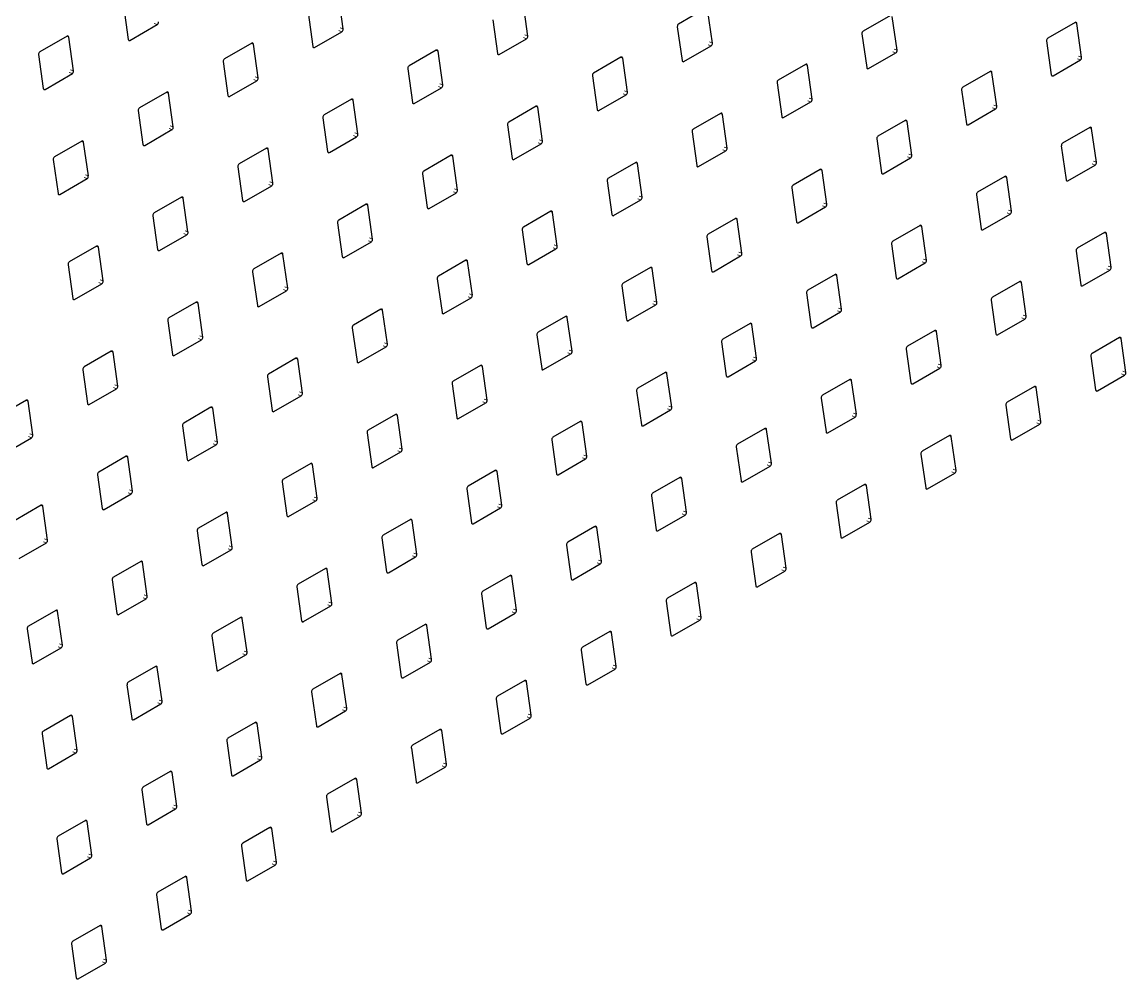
# Model space of a CAD drawing. Header units: millimetres. Extents: x -218071 to -203542, y 15363 to 51382.
# Drawn here: x -216975.48 to -216949.75, y 51014.21 to 51036.53 of the extents above; entities that cross this region are included whole.
import ezdxf

# ---------------------------------------------------------------- set-up
doc = ezdxf.new("R2010")
doc.units = ezdxf.units.MM
doc.header["$LTSCALE"] = 4
doc.layers.add('TPF-EQUIPEMENT', color=7, linetype='Continuous')

msp = doc.modelspace()

# ---------------------------------------------------------------- linework, layer by layer
at = {"layer": 'TPF-EQUIPEMENT', "color": 7, "linetype": 'Continuous', "lineweight": 25}
for p, q in [((-216968.001, 51036.368), (-216968.111, 51037.156)), ((-216963.697, 51036.203), (-216963.807, 51036.991)), ((-216973.122, 51036.913), (-216973.011, 51036.125)), ((-216968.818, 51036.748), (-216968.708, 51035.96)), ((-216959.545, 51036.849), (-216960.182, 51036.482)), ((-216959.393, 51036.038), (-216959.504, 51036.826)), ((-216972.97, 51036.102), (-216972.333, 51036.469)), ((-216964.515, 51036.583), (-216964.404, 51035.795)), ((-216955.242, 51036.684), (-216955.878, 51036.317)), ((-216955.09, 51035.873), (-216955.2, 51036.661)), ((-216950.938, 51036.519), (-216951.575, 51036.152)), ((-216950.786, 51035.709), (-216950.897, 51036.496)), ((-216974.436, 51036.201), (-216975.072, 51035.834)), ((-216968.666, 51035.937), (-216968.03, 51036.304)), ((-216960.211, 51036.418), (-216960.1, 51035.63)), ((-216955.907, 51036.253), (-216955.797, 51035.465)), ((-216974.284, 51035.39), (-216974.395, 51036.178)), ((-216970.132, 51036.036), (-216970.769, 51035.669)), ((-216969.98, 51035.225), (-216970.091, 51036.013)), ((-216964.363, 51035.772), (-216963.726, 51036.139)), ((-216960.059, 51035.607), (-216959.423, 51035.974)), ((-216951.604, 51036.088), (-216951.493, 51035.3)), ((-216975.102, 51035.77), (-216974.991, 51034.982)), ((-216965.829, 51035.871), (-216966.465, 51035.504)), ((-216965.677, 51035.061), (-216965.787, 51035.848)), ((-216961.525, 51035.707), (-216962.162, 51035.339)), ((-216961.373, 51034.896), (-216961.484, 51035.683)), ((-216955.755, 51035.442), (-216955.119, 51035.809)), ((-216970.798, 51035.605), (-216970.688, 51034.817)), ((-216966.494, 51035.44), (-216966.384, 51034.652)), ((-216957.222, 51035.542), (-216957.858, 51035.174)), ((-216957.07, 51034.731), (-216957.18, 51035.518)), ((-216951.452, 51035.277), (-216950.815, 51035.644)), ((-216974.95, 51034.959), (-216974.313, 51035.326)), ((-216962.191, 51035.275), (-216962.08, 51034.488)), ((-216952.918, 51035.377), (-216953.554, 51035.009)), ((-216952.766, 51034.566), (-216952.877, 51035.353)), ((-216970.646, 51034.794), (-216970.01, 51035.161)), ((-216966.342, 51034.629), (-216965.706, 51034.996)), ((-216957.887, 51035.11), (-216957.777, 51034.323)), ((-216953.584, 51034.945), (-216953.473, 51034.158)), ((-216972.112, 51034.894), (-216972.749, 51034.526)), ((-216971.96, 51034.083), (-216972.071, 51034.87)), ((-216967.809, 51034.729), (-216968.445, 51034.361)), ((-216967.657, 51033.918), (-216967.767, 51034.705)), ((-216962.039, 51034.464), (-216961.402, 51034.831)), ((-216957.735, 51034.299), (-216957.099, 51034.667)), ((-216972.778, 51034.462), (-216972.667, 51033.675)), ((-216963.505, 51034.564), (-216964.142, 51034.197)), ((-216963.353, 51033.753), (-216963.464, 51034.541)), ((-216959.202, 51034.399), (-216959.838, 51034.032)), ((-216953.432, 51034.134), (-216952.795, 51034.502)), ((-216968.474, 51034.297), (-216968.364, 51033.51)), ((-216959.05, 51033.588), (-216959.16, 51034.376)), ((-216954.898, 51034.234), (-216955.534, 51033.867)), ((-216954.746, 51033.423), (-216954.856, 51034.211)), ((-216972.626, 51033.651), (-216971.99, 51034.019)), ((-216964.171, 51034.132), (-216964.06, 51033.345)), ((-216959.867, 51033.968), (-216959.757, 51033.18)), ((-216950.594, 51034.069), (-216951.231, 51033.702)), ((-216950.442, 51033.258), (-216950.553, 51034.046)), ((-216974.092, 51033.751), (-216974.729, 51033.384)), ((-216973.94, 51032.94), (-216974.051, 51033.728)), ((-216968.322, 51033.486), (-216967.686, 51033.854)), ((-216964.019, 51033.321), (-216963.382, 51033.689)), ((-216955.564, 51033.803), (-216955.453, 51033.015)), ((-216951.26, 51033.638), (-216951.149, 51032.85)), ((-216969.789, 51033.586), (-216970.425, 51033.219)), ((-216969.637, 51032.775), (-216969.747, 51033.563)), ((-216965.485, 51033.421), (-216966.121, 51033.054)), ((-216965.333, 51032.61), (-216965.444, 51033.398)), ((-216959.715, 51033.157), (-216959.079, 51033.524)), ((-216974.758, 51033.32), (-216974.647, 51032.532)), ((-216970.454, 51033.155), (-216970.344, 51032.367)), ((-216961.181, 51033.256), (-216961.818, 51032.889)), ((-216961.029, 51032.445), (-216961.14, 51033.233)), ((-216955.412, 51032.992), (-216954.775, 51033.359)), ((-216951.108, 51032.827), (-216950.472, 51033.194)), ((-216974.606, 51032.509), (-216973.969, 51032.876)), ((-216966.151, 51032.99), (-216966.04, 51032.202)), ((-216956.878, 51033.091), (-216957.514, 51032.724)), ((-216956.726, 51032.28), (-216956.836, 51033.068)), ((-216952.574, 51032.926), (-216953.211, 51032.559)), ((-216952.422, 51032.116), (-216952.533, 51032.903)), ((-216970.302, 51032.344), (-216969.666, 51032.711)), ((-216961.847, 51032.825), (-216961.737, 51032.037)), ((-216957.543, 51032.66), (-216957.433, 51031.872)), ((-216971.769, 51032.443), (-216972.405, 51032.076)), ((-216971.617, 51031.632), (-216971.727, 51032.42)), ((-216965.999, 51032.179), (-216965.362, 51032.546)), ((-216961.695, 51032.014), (-216961.059, 51032.381)), ((-216953.24, 51032.495), (-216953.129, 51031.707)), ((-216967.465, 51032.279), (-216968.101, 51031.911)), ((-216967.313, 51031.468), (-216967.423, 51032.255)), ((-216963.161, 51032.114), (-216963.798, 51031.746)), ((-216963.009, 51031.303), (-216963.12, 51032.09)), ((-216957.391, 51031.849), (-216956.755, 51032.216)), ((-216972.434, 51032.012), (-216972.324, 51031.224)), ((-216968.131, 51031.847), (-216968.02, 51031.059)), ((-216958.858, 51031.949), (-216959.494, 51031.581)), ((-216958.706, 51031.138), (-216958.816, 51031.925)), ((-216953.088, 51031.684), (-216952.451, 51032.051)), ((-216972.282, 51031.201), (-216971.646, 51031.568)), ((-216963.827, 51031.682), (-216963.716, 51030.895)), ((-216954.554, 51031.784), (-216955.19, 51031.416)), ((-216954.402, 51030.973), (-216954.513, 51031.76)), ((-216950.25, 51031.619), (-216950.887, 51031.252)), ((-216950.098, 51030.808), (-216950.209, 51031.596)), ((-216967.979, 51031.036), (-216967.342, 51031.403)), ((-216959.523, 51031.517), (-216959.413, 51030.73)), ((-216955.22, 51031.352), (-216955.109, 51030.565)), ((-216973.748, 51031.301), (-216974.385, 51030.933)), ((-216973.596, 51030.49), (-216973.707, 51031.277)), ((-216969.445, 51031.136), (-216970.081, 51030.769)), ((-216969.293, 51030.325), (-216969.403, 51031.112)), ((-216963.675, 51030.871), (-216963.039, 51031.238)), ((-216959.371, 51030.706), (-216958.735, 51031.074)), ((-216950.916, 51031.187), (-216950.806, 51030.4)), ((-216974.414, 51030.869), (-216974.304, 51030.082)), ((-216965.141, 51030.971), (-216965.778, 51030.604)), ((-216964.989, 51030.16), (-216965.1, 51030.948)), ((-216960.838, 51030.806), (-216961.474, 51030.439)), ((-216955.068, 51030.541), (-216954.431, 51030.909)), ((-216970.11, 51030.704), (-216970, 51029.917)), ((-216965.807, 51030.539), (-216965.696, 51029.752)), ((-216960.686, 51029.995), (-216960.796, 51030.783)), ((-216956.534, 51030.641), (-216957.17, 51030.274)), ((-216956.382, 51029.83), (-216956.493, 51030.618)), ((-216950.764, 51030.376), (-216950.128, 51030.744)), ((-216974.262, 51030.058), (-216973.626, 51030.426)), ((-216961.503, 51030.375), (-216961.393, 51029.587)), ((-216952.23, 51030.476), (-216952.867, 51030.109)), ((-216952.078, 51029.665), (-216952.189, 51030.453)), ((-216969.958, 51029.893), (-216969.322, 51030.261)), ((-216965.655, 51029.729), (-216965.018, 51030.096)), ((-216957.2, 51030.21), (-216957.089, 51029.422)), ((-216952.896, 51030.045), (-216952.785, 51029.257)), ((-216971.425, 51029.993), (-216972.061, 51029.626)), ((-216971.273, 51029.182), (-216971.383, 51029.97)), ((-216967.121, 51029.828), (-216967.757, 51029.461)), ((-216966.969, 51029.017), (-216967.08, 51029.805)), ((-216961.351, 51029.564), (-216960.715, 51029.931)), ((-216957.048, 51029.399), (-216956.411, 51029.766)), ((-216972.09, 51029.562), (-216971.98, 51028.774)), ((-216962.817, 51029.663), (-216963.454, 51029.296)), ((-216962.665, 51028.852), (-216962.776, 51029.64)), ((-216952.744, 51029.234), (-216952.108, 51029.601)), ((-216967.787, 51029.397), (-216967.676, 51028.609)), ((-216958.514, 51029.498), (-216959.15, 51029.131)), ((-216958.362, 51028.687), (-216958.472, 51029.475)), ((-216954.21, 51029.334), (-216954.847, 51028.966)), ((-216954.058, 51028.523), (-216954.169, 51029.31)), ((-216971.938, 51028.751), (-216971.302, 51029.118)), ((-216963.483, 51029.232), (-216963.373, 51028.444)), ((-216959.18, 51029.067), (-216959.069, 51028.279)), ((-216949.907, 51029.169), (-216950.543, 51028.801)), ((-216949.755, 51028.358), (-216949.865, 51029.145)), ((-216973.405, 51028.85), (-216974.041, 51028.483)), ((-216973.253, 51028.039), (-216973.363, 51028.827)), ((-216967.635, 51028.586), (-216966.998, 51028.953)), ((-216963.331, 51028.421), (-216962.695, 51028.788)), ((-216954.876, 51028.902), (-216954.765, 51028.114)), ((-216950.572, 51028.737), (-216950.462, 51027.95)), ((-216969.101, 51028.686), (-216969.737, 51028.318)), ((-216968.949, 51027.875), (-216969.06, 51028.662)), ((-216964.797, 51028.521), (-216965.434, 51028.153)), ((-216964.645, 51027.71), (-216964.756, 51028.497)), ((-216959.028, 51028.256), (-216958.391, 51028.623)), ((-216974.07, 51028.419), (-216973.96, 51027.631)), ((-216969.767, 51028.254), (-216969.656, 51027.466)), ((-216960.494, 51028.356), (-216961.13, 51027.988)), ((-216960.342, 51027.545), (-216960.452, 51028.332)), ((-216954.724, 51028.091), (-216954.088, 51028.458)), ((-216950.42, 51027.926), (-216949.784, 51028.293)), ((-216973.918, 51027.608), (-216973.282, 51027.975)), ((-216965.463, 51028.089), (-216965.353, 51027.302)), ((-216956.19, 51028.191), (-216956.827, 51027.824)), ((-216956.038, 51027.38), (-216956.149, 51028.167)), ((-216951.887, 51028.026), (-216952.523, 51027.659)), ((-216951.735, 51027.215), (-216951.845, 51028.003)), ((-216975.385, 51027.708), (-216976.021, 51027.34)), ((-216969.615, 51027.443), (-216968.978, 51027.81)), ((-216961.159, 51027.924), (-216961.049, 51027.137)), ((-216956.856, 51027.759), (-216956.745, 51026.972)), ((-216975.233, 51026.897), (-216975.343, 51027.684)), ((-216971.081, 51027.543), (-216971.717, 51027.176)), ((-216970.929, 51026.732), (-216971.039, 51027.519)), ((-216965.311, 51027.278), (-216964.675, 51027.646)), ((-216961.007, 51027.113), (-216960.371, 51027.481)), ((-216952.552, 51027.594), (-216952.442, 51026.807)), ((-216966.777, 51027.378), (-216967.414, 51027.011)), ((-216966.625, 51026.567), (-216966.736, 51027.355)), ((-216962.474, 51027.213), (-216963.11, 51026.846)), ((-216962.322, 51026.402), (-216962.432, 51027.19)), ((-216956.704, 51026.948), (-216956.067, 51027.316)), ((-216971.747, 51027.111), (-216971.636, 51026.324)), ((-216967.443, 51026.946), (-216967.332, 51026.159)), ((-216958.17, 51027.048), (-216958.806, 51026.681)), ((-216958.018, 51026.237), (-216958.129, 51027.025)), ((-216952.4, 51026.784), (-216951.764, 51027.151)), ((-216975.898, 51026.465), (-216975.262, 51026.833)), ((-216963.139, 51026.782), (-216963.029, 51025.994)), ((-216953.866, 51026.883), (-216954.503, 51026.516)), ((-216953.714, 51026.072), (-216953.825, 51026.86)), ((-216971.595, 51026.3), (-216970.958, 51026.668)), ((-216967.291, 51026.136), (-216966.655, 51026.503)), ((-216958.836, 51026.617), (-216958.725, 51025.829)), ((-216954.532, 51026.452), (-216954.422, 51025.664)), ((-216973.061, 51026.4), (-216973.697, 51026.033)), ((-216972.909, 51025.589), (-216973.019, 51026.377)), ((-216968.757, 51026.235), (-216969.394, 51025.868)), ((-216968.605, 51025.424), (-216968.716, 51026.212)), ((-216962.987, 51025.971), (-216962.351, 51026.338)), ((-216958.684, 51025.806), (-216958.047, 51026.173)), ((-216973.726, 51025.969), (-216973.616, 51025.181)), ((-216964.454, 51026.07), (-216965.09, 51025.703)), ((-216964.302, 51025.259), (-216964.412, 51026.047)), ((-216960.15, 51025.905), (-216960.786, 51025.538)), ((-216954.38, 51025.641), (-216953.744, 51026.008)), ((-216969.423, 51025.804), (-216969.312, 51025.016)), ((-216959.998, 51025.094), (-216960.108, 51025.882)), ((-216955.846, 51025.741), (-216956.483, 51025.373)), ((-216955.694, 51024.93), (-216955.805, 51025.717)), ((-216973.574, 51025.158), (-216972.938, 51025.525)), ((-216965.119, 51025.639), (-216965.009, 51024.851)), ((-216960.816, 51025.474), (-216960.705, 51024.686)), ((-216975.041, 51025.257), (-216975.677, 51024.89)), ((-216974.889, 51024.447), (-216974.999, 51025.234)), ((-216969.271, 51024.993), (-216968.634, 51025.36)), ((-216964.967, 51024.828), (-216964.331, 51025.195)), ((-216956.512, 51025.309), (-216956.401, 51024.521)), ((-216970.737, 51025.093), (-216971.373, 51024.725)), ((-216970.585, 51024.282), (-216970.696, 51025.069)), ((-216966.433, 51024.928), (-216967.07, 51024.56)), ((-216966.281, 51024.117), (-216966.392, 51024.904)), ((-216960.664, 51024.663), (-216960.027, 51025.03)), ((-216971.403, 51024.661), (-216971.292, 51023.874)), ((-216962.13, 51024.763), (-216962.766, 51024.395)), ((-216961.978, 51023.952), (-216962.088, 51024.739)), ((-216956.36, 51024.498), (-216955.724, 51024.865)), ((-216975.554, 51024.015), (-216974.918, 51024.382)), ((-216967.099, 51024.496), (-216966.989, 51023.709)), ((-216957.826, 51024.598), (-216958.463, 51024.231)), ((-216957.674, 51023.787), (-216957.785, 51024.574)), ((-216971.251, 51023.85), (-216970.614, 51024.217)), ((-216962.795, 51024.331), (-216962.685, 51023.544)), ((-216958.492, 51024.166), (-216958.381, 51023.379)), ((-216972.717, 51023.95), (-216973.353, 51023.583)), ((-216972.565, 51023.139), (-216972.675, 51023.927)), ((-216966.947, 51023.685), (-216966.311, 51024.053)), ((-216962.643, 51023.52), (-216962.007, 51023.888)), ((-216968.413, 51023.785), (-216969.05, 51023.418)), ((-216968.261, 51022.974), (-216968.372, 51023.762)), ((-216964.11, 51023.62), (-216964.746, 51023.253)), ((-216963.958, 51022.809), (-216964.068, 51023.597)), ((-216958.34, 51023.355), (-216957.703, 51023.723)), ((-216973.383, 51023.518), (-216973.272, 51022.731)), ((-216969.079, 51023.354), (-216968.968, 51022.566)), ((-216959.806, 51023.455), (-216960.443, 51023.088)), ((-216959.654, 51022.644), (-216959.765, 51023.432)), ((-216973.231, 51022.707), (-216972.594, 51023.075)), ((-216964.775, 51023.189), (-216964.665, 51022.401)), ((-216968.927, 51022.543), (-216968.291, 51022.91)), ((-216960.472, 51023.024), (-216960.361, 51022.236)), ((-216974.697, 51022.807), (-216975.333, 51022.44)), ((-216974.545, 51021.996), (-216974.655, 51022.784)), ((-216970.393, 51022.642), (-216971.03, 51022.275)), ((-216970.241, 51021.831), (-216970.352, 51022.619)), ((-216964.623, 51022.378), (-216963.987, 51022.745)), ((-216960.32, 51022.213), (-216959.683, 51022.58)), ((-216975.363, 51022.376), (-216975.252, 51021.588)), ((-216966.09, 51022.477), (-216966.726, 51022.11)), ((-216965.938, 51021.666), (-216966.048, 51022.454)), ((-216961.786, 51022.312), (-216962.422, 51021.945)), ((-216971.059, 51022.211), (-216970.948, 51021.423)), ((-216966.755, 51022.046), (-216966.645, 51021.258)), ((-216961.634, 51021.502), (-216961.745, 51022.289)), ((-216975.211, 51021.565), (-216974.574, 51021.932)), ((-216962.452, 51021.881), (-216962.341, 51021.093)), ((-216970.907, 51021.4), (-216970.271, 51021.767)), ((-216966.603, 51021.235), (-216965.967, 51021.602)), ((-216972.373, 51021.5), (-216973.01, 51021.132)), ((-216972.221, 51020.689), (-216972.332, 51021.476)), ((-216968.07, 51021.335), (-216968.706, 51020.967)), ((-216967.918, 51020.524), (-216968.028, 51021.311)), ((-216962.3, 51021.07), (-216961.663, 51021.437)), ((-216973.039, 51021.068), (-216972.928, 51020.281)), ((-216963.766, 51021.17), (-216964.402, 51020.802)), ((-216963.614, 51020.359), (-216963.724, 51021.146)), ((-216968.735, 51020.903), (-216968.625, 51020.116)), ((-216972.887, 51020.257), (-216972.25, 51020.624)), ((-216964.432, 51020.738), (-216964.321, 51019.951)), ((-216974.353, 51020.357), (-216974.989, 51019.99)), ((-216974.201, 51019.546), (-216974.312, 51020.334)), ((-216968.583, 51020.092), (-216967.947, 51020.46)), ((-216964.28, 51019.927), (-216963.643, 51020.295)), ((-216970.049, 51020.192), (-216970.686, 51019.825)), ((-216969.897, 51019.381), (-216970.008, 51020.169)), ((-216965.746, 51020.027), (-216966.382, 51019.66)), ((-216965.594, 51019.216), (-216965.704, 51020.004)), ((-216975.019, 51019.925), (-216974.908, 51019.138)), ((-216970.715, 51019.761), (-216970.605, 51018.973)), ((-216974.867, 51019.114), (-216974.23, 51019.482)), ((-216966.411, 51019.596), (-216966.301, 51018.808)), ((-216970.563, 51018.95), (-216969.927, 51019.317)), ((-216972.029, 51019.049), (-216972.666, 51018.682)), ((-216971.877, 51018.238), (-216971.988, 51019.026)), ((-216966.259, 51018.785), (-216965.623, 51019.152)), ((-216967.726, 51018.884), (-216968.362, 51018.517)), ((-216967.574, 51018.073), (-216967.684, 51018.861)), ((-216972.695, 51018.618), (-216972.584, 51017.83)), ((-216968.391, 51018.453), (-216968.281, 51017.665)), ((-216972.543, 51017.807), (-216971.907, 51018.174)), ((-216968.239, 51017.642), (-216967.603, 51018.009)), ((-216974.009, 51017.907), (-216974.646, 51017.539)), ((-216973.857, 51017.096), (-216973.968, 51017.883)), ((-216969.706, 51017.742), (-216970.342, 51017.374)), ((-216969.554, 51016.931), (-216969.664, 51017.718)), ((-216974.675, 51017.475), (-216974.564, 51016.688)), ((-216970.371, 51017.31), (-216970.261, 51016.523)), ((-216974.523, 51016.664), (-216973.886, 51017.032)), ((-216970.219, 51016.499), (-216969.583, 51016.867)), ((-216971.686, 51016.599), (-216972.322, 51016.232)), ((-216971.534, 51015.788), (-216971.644, 51016.576)), ((-216972.351, 51016.168), (-216972.241, 51015.38)), ((-216972.199, 51015.357), (-216971.563, 51015.724)), ((-216973.665, 51015.456), (-216974.302, 51015.089)), ((-216973.513, 51014.645), (-216973.624, 51015.433)), ((-216974.331, 51015.025), (-216974.221, 51014.237)), ((-216974.179, 51014.214), (-216973.543, 51014.581))]:
    msp.add_line(p, q, dxfattribs=at)
at = {"layer": 'TPF-EQUIPEMENT', "color": 8, "linetype": 'Continuous', "lineweight": 18}
for p, q in [((-216972.403, 51036.495), (-216972.333, 51036.469)), ((-216950.946, 51036.515), (-216950.897, 51036.496)), ((-216974.444, 51036.197), (-216974.395, 51036.178)), ((-216968.099, 51036.33), (-216968.03, 51036.304)), ((-216968.07, 51036.394), (-216968.001, 51036.368)), ((-216963.767, 51036.229), (-216963.697, 51036.203)), ((-216973.009, 51036.116), (-216972.97, 51036.102)), ((-216970.141, 51036.032), (-216970.091, 51036.013)), ((-216968.706, 51035.951), (-216968.666, 51035.937)), ((-216963.796, 51036.165), (-216963.726, 51036.139)), ((-216959.492, 51036), (-216959.423, 51035.974)), ((-216959.463, 51036.064), (-216959.393, 51036.038)), ((-216965.837, 51035.867), (-216965.787, 51035.848)), ((-216964.402, 51035.787), (-216964.363, 51035.772)), ((-216961.533, 51035.702), (-216961.484, 51035.683)), ((-216955.189, 51035.835), (-216955.119, 51035.809)), ((-216955.159, 51035.899), (-216955.09, 51035.873)), ((-216950.856, 51035.735), (-216950.786, 51035.709)), ((-216960.098, 51035.622), (-216960.059, 51035.607)), ((-216957.23, 51035.537), (-216957.18, 51035.518)), ((-216955.795, 51035.457), (-216955.755, 51035.442)), ((-216950.885, 51035.67), (-216950.815, 51035.644)), ((-216974.383, 51035.352), (-216974.313, 51035.326)), ((-216974.354, 51035.416), (-216974.284, 51035.39)), ((-216970.079, 51035.187), (-216970.01, 51035.161)), ((-216970.05, 51035.251), (-216969.98, 51035.225)), ((-216952.926, 51035.372), (-216952.877, 51035.353)), ((-216951.491, 51035.292), (-216951.452, 51035.277)), ((-216974.989, 51034.974), (-216974.95, 51034.959)), ((-216965.776, 51035.022), (-216965.706, 51034.996)), ((-216965.746, 51035.087), (-216965.677, 51035.061)), ((-216961.443, 51034.922), (-216961.373, 51034.896)), ((-216972.121, 51034.889), (-216972.071, 51034.87)), ((-216970.685, 51034.809), (-216970.646, 51034.794)), ((-216967.817, 51034.724), (-216967.767, 51034.705)), ((-216961.472, 51034.857), (-216961.402, 51034.831)), ((-216957.168, 51034.693), (-216957.099, 51034.667)), ((-216957.139, 51034.757), (-216957.07, 51034.731)), ((-216966.382, 51034.644), (-216966.342, 51034.629)), ((-216963.513, 51034.559), (-216963.464, 51034.541)), ((-216962.078, 51034.479), (-216962.039, 51034.464)), ((-216959.21, 51034.394), (-216959.16, 51034.376)), ((-216952.865, 51034.528), (-216952.795, 51034.502)), ((-216952.836, 51034.592), (-216952.766, 51034.566)), ((-216957.775, 51034.314), (-216957.735, 51034.299)), ((-216954.906, 51034.229), (-216954.856, 51034.211)), ((-216953.471, 51034.149), (-216953.432, 51034.134)), ((-216972.059, 51034.045), (-216971.99, 51034.019)), ((-216972.03, 51034.109), (-216971.96, 51034.083)), ((-216967.756, 51033.88), (-216967.686, 51033.854)), ((-216967.726, 51033.944), (-216967.657, 51033.918)), ((-216950.603, 51034.064), (-216950.553, 51034.046)), ((-216974.1, 51033.746), (-216974.051, 51033.728)), ((-216972.665, 51033.666), (-216972.626, 51033.651)), ((-216963.452, 51033.715), (-216963.382, 51033.689)), ((-216963.423, 51033.779), (-216963.353, 51033.753)), ((-216969.797, 51033.581), (-216969.747, 51033.563)), ((-216968.362, 51033.501), (-216968.322, 51033.486)), ((-216965.493, 51033.416), (-216965.444, 51033.398)), ((-216959.148, 51033.55), (-216959.079, 51033.524)), ((-216959.119, 51033.614), (-216959.05, 51033.588)), ((-216954.845, 51033.385), (-216954.775, 51033.359)), ((-216954.816, 51033.449), (-216954.746, 51033.423)), ((-216964.058, 51033.336), (-216964.019, 51033.321)), ((-216961.19, 51033.252), (-216961.14, 51033.233)), ((-216959.755, 51033.171), (-216959.715, 51033.157)), ((-216950.541, 51033.22), (-216950.472, 51033.194)), ((-216950.512, 51033.284), (-216950.442, 51033.258)), ((-216974.039, 51032.902), (-216973.969, 51032.876)), ((-216974.01, 51032.966), (-216973.94, 51032.94)), ((-216956.886, 51033.087), (-216956.836, 51033.068)), ((-216955.451, 51033.006), (-216955.412, 51032.992)), ((-216952.582, 51032.922), (-216952.533, 51032.903)), ((-216969.735, 51032.737), (-216969.666, 51032.711)), ((-216969.706, 51032.801), (-216969.637, 51032.775)), ((-216965.403, 51032.636), (-216965.333, 51032.61)), ((-216951.147, 51032.842), (-216951.108, 51032.827)), ((-216974.645, 51032.523), (-216974.606, 51032.509)), ((-216971.777, 51032.439), (-216971.727, 51032.42)), ((-216970.342, 51032.358), (-216970.302, 51032.344)), ((-216965.432, 51032.572), (-216965.362, 51032.546)), ((-216961.128, 51032.407), (-216961.059, 51032.381)), ((-216961.099, 51032.471), (-216961.029, 51032.445)), ((-216967.473, 51032.274), (-216967.423, 51032.255)), ((-216966.038, 51032.194), (-216965.999, 51032.179)), ((-216963.17, 51032.109), (-216963.12, 51032.09)), ((-216956.825, 51032.242), (-216956.755, 51032.216)), ((-216956.795, 51032.306), (-216956.726, 51032.28)), ((-216952.521, 51032.077), (-216952.451, 51032.051)), ((-216952.492, 51032.142), (-216952.422, 51032.116)), ((-216961.734, 51032.029), (-216961.695, 51032.014)), ((-216958.866, 51031.944), (-216958.816, 51031.925)), ((-216957.431, 51031.864), (-216957.391, 51031.849)), ((-216971.715, 51031.594), (-216971.646, 51031.568)), ((-216971.686, 51031.658), (-216971.617, 51031.632)), ((-216954.562, 51031.779), (-216954.513, 51031.76)), ((-216953.127, 51031.699), (-216953.088, 51031.684)), ((-216950.259, 51031.614), (-216950.209, 51031.596)), ((-216967.412, 51031.429), (-216967.342, 51031.403)), ((-216967.383, 51031.494), (-216967.313, 51031.468)), ((-216963.079, 51031.329), (-216963.009, 51031.303)), ((-216973.757, 51031.296), (-216973.707, 51031.277)), ((-216972.322, 51031.216), (-216972.282, 51031.201)), ((-216969.453, 51031.131), (-216969.403, 51031.112)), ((-216968.018, 51031.051), (-216967.979, 51031.036)), ((-216963.108, 51031.265), (-216963.039, 51031.238)), ((-216958.805, 51031.1), (-216958.735, 51031.074)), ((-216958.775, 51031.164), (-216958.706, 51031.138)), ((-216965.149, 51030.966), (-216965.1, 51030.948)), ((-216963.714, 51030.886), (-216963.675, 51030.871)), ((-216960.846, 51030.801), (-216960.796, 51030.783)), ((-216954.501, 51030.935), (-216954.431, 51030.909)), ((-216954.472, 51030.999), (-216954.402, 51030.973)), ((-216950.168, 51030.834), (-216950.098, 51030.808)), ((-216959.411, 51030.721), (-216959.371, 51030.706)), ((-216956.542, 51030.636), (-216956.493, 51030.618)), ((-216955.107, 51030.556), (-216955.068, 51030.541)), ((-216950.197, 51030.77), (-216950.128, 51030.744)), ((-216973.695, 51030.452), (-216973.626, 51030.426)), ((-216973.666, 51030.516), (-216973.596, 51030.49)), ((-216969.392, 51030.287), (-216969.322, 51030.261)), ((-216969.362, 51030.351), (-216969.293, 51030.325)), ((-216952.239, 51030.471), (-216952.189, 51030.453)), ((-216950.804, 51030.391), (-216950.764, 51030.376)), ((-216974.301, 51030.073), (-216974.262, 51030.058)), ((-216965.088, 51030.122), (-216965.018, 51030.096)), ((-216965.059, 51030.186), (-216964.989, 51030.16)), ((-216960.755, 51030.021), (-216960.686, 51029.995)), ((-216971.433, 51029.988), (-216971.383, 51029.97)), ((-216969.998, 51029.908), (-216969.958, 51029.893)), ((-216967.129, 51029.823), (-216967.08, 51029.805)), ((-216960.784, 51029.957), (-216960.715, 51029.931)), ((-216956.481, 51029.792), (-216956.411, 51029.766)), ((-216956.452, 51029.856), (-216956.382, 51029.83)), ((-216965.694, 51029.743), (-216965.655, 51029.729)), ((-216962.826, 51029.659), (-216962.776, 51029.64)), ((-216961.391, 51029.578), (-216961.351, 51029.564)), ((-216952.177, 51029.627), (-216952.108, 51029.601)), ((-216952.148, 51029.691), (-216952.078, 51029.665)), ((-216958.522, 51029.494), (-216958.472, 51029.475)), ((-216957.087, 51029.413), (-216957.048, 51029.399)), ((-216954.219, 51029.329), (-216954.169, 51029.31)), ((-216952.783, 51029.249), (-216952.744, 51029.234)), ((-216971.372, 51029.144), (-216971.302, 51029.118)), ((-216971.342, 51029.208), (-216971.273, 51029.182)), ((-216967.039, 51029.043), (-216966.969, 51029.017)), ((-216949.915, 51029.164), (-216949.865, 51029.145)), ((-216973.413, 51028.846), (-216973.363, 51028.827)), ((-216971.978, 51028.765), (-216971.938, 51028.751)), ((-216967.068, 51028.979), (-216966.998, 51028.953)), ((-216962.764, 51028.814), (-216962.695, 51028.788)), ((-216962.735, 51028.878), (-216962.665, 51028.852)), ((-216969.109, 51028.681), (-216969.06, 51028.662)), ((-216967.674, 51028.601), (-216967.635, 51028.586)), ((-216964.806, 51028.516), (-216964.756, 51028.497)), ((-216958.461, 51028.649), (-216958.391, 51028.623)), ((-216958.432, 51028.713), (-216958.362, 51028.687)), ((-216954.157, 51028.484), (-216954.088, 51028.458)), ((-216954.128, 51028.549), (-216954.058, 51028.523)), ((-216963.371, 51028.436), (-216963.331, 51028.421)), ((-216960.502, 51028.351), (-216960.452, 51028.332)), ((-216959.067, 51028.271), (-216959.028, 51028.256)), ((-216949.854, 51028.32), (-216949.784, 51028.293)), ((-216949.824, 51028.384), (-216949.755, 51028.358)), ((-216973.351, 51028.001), (-216973.282, 51027.975)), ((-216973.322, 51028.066), (-216973.253, 51028.039)), ((-216956.198, 51028.186), (-216956.149, 51028.167)), ((-216954.763, 51028.106), (-216954.724, 51028.091)), ((-216951.895, 51028.021), (-216951.845, 51028.003)), ((-216975.393, 51027.703), (-216975.343, 51027.684)), ((-216969.048, 51027.836), (-216968.978, 51027.81)), ((-216969.019, 51027.901), (-216968.949, 51027.875)), ((-216964.715, 51027.736), (-216964.645, 51027.71)), ((-216950.46, 51027.941), (-216950.42, 51027.926)), ((-216973.958, 51027.623), (-216973.918, 51027.608)), ((-216971.089, 51027.538), (-216971.039, 51027.519)), ((-216969.654, 51027.458), (-216969.615, 51027.443)), ((-216964.744, 51027.672), (-216964.675, 51027.646)), ((-216960.441, 51027.507), (-216960.371, 51027.481)), ((-216960.411, 51027.571), (-216960.342, 51027.545)), ((-216966.786, 51027.373), (-216966.736, 51027.355)), ((-216965.35, 51027.293), (-216965.311, 51027.278)), ((-216962.482, 51027.208), (-216962.432, 51027.19)), ((-216956.137, 51027.342), (-216956.067, 51027.316)), ((-216956.108, 51027.406), (-216956.038, 51027.38)), ((-216951.804, 51027.241), (-216951.735, 51027.215)), ((-216961.047, 51027.128), (-216961.007, 51027.113)), ((-216958.178, 51027.043), (-216958.129, 51027.025)), ((-216956.743, 51026.963), (-216956.704, 51026.948)), ((-216951.833, 51027.177), (-216951.764, 51027.151)), ((-216975.331, 51026.859), (-216975.262, 51026.833)), ((-216975.302, 51026.923), (-216975.233, 51026.897)), ((-216971.028, 51026.694), (-216970.958, 51026.668)), ((-216970.999, 51026.758), (-216970.929, 51026.732)), ((-216953.875, 51026.878), (-216953.825, 51026.86)), ((-216952.44, 51026.798), (-216952.4, 51026.784)), ((-216966.724, 51026.529), (-216966.655, 51026.503)), ((-216966.695, 51026.593), (-216966.625, 51026.567)), ((-216962.391, 51026.428), (-216962.322, 51026.402)), ((-216973.069, 51026.395), (-216973.019, 51026.377)), ((-216971.634, 51026.315), (-216971.595, 51026.3)), ((-216968.765, 51026.23), (-216968.716, 51026.212)), ((-216962.421, 51026.364), (-216962.351, 51026.338)), ((-216958.117, 51026.199), (-216958.047, 51026.173)), ((-216958.088, 51026.263), (-216958.018, 51026.237)), ((-216967.33, 51026.15), (-216967.291, 51026.136)), ((-216964.462, 51026.066), (-216964.412, 51026.047)), ((-216963.027, 51025.985), (-216962.987, 51025.971)), ((-216960.158, 51025.901), (-216960.108, 51025.882)), ((-216953.813, 51026.034), (-216953.744, 51026.008)), ((-216953.784, 51026.098), (-216953.714, 51026.072)), ((-216958.723, 51025.82), (-216958.684, 51025.806)), ((-216955.855, 51025.736), (-216955.805, 51025.717)), ((-216954.42, 51025.656), (-216954.38, 51025.641)), ((-216973.008, 51025.551), (-216972.938, 51025.525)), ((-216972.978, 51025.615), (-216972.909, 51025.589)), ((-216968.704, 51025.386), (-216968.634, 51025.36)), ((-216968.675, 51025.45), (-216968.605, 51025.424)), ((-216975.049, 51025.253), (-216974.999, 51025.234)), ((-216973.614, 51025.172), (-216973.574, 51025.158)), ((-216964.4, 51025.221), (-216964.331, 51025.195)), ((-216964.371, 51025.285), (-216964.302, 51025.259)), ((-216970.745, 51025.088), (-216970.696, 51025.069)), ((-216969.31, 51025.008), (-216969.271, 51024.993)), ((-216966.442, 51024.923), (-216966.392, 51024.904)), ((-216960.097, 51025.056), (-216960.027, 51025.03)), ((-216960.068, 51025.121), (-216959.998, 51025.094)), ((-216955.793, 51024.891), (-216955.724, 51024.865)), ((-216955.764, 51024.956), (-216955.694, 51024.93)), ((-216965.007, 51024.843), (-216964.967, 51024.828)), ((-216962.138, 51024.758), (-216962.088, 51024.739)), ((-216960.703, 51024.678), (-216960.664, 51024.663)), ((-216974.988, 51024.408), (-216974.918, 51024.382)), ((-216974.958, 51024.473), (-216974.889, 51024.447)), ((-216957.835, 51024.593), (-216957.785, 51024.574)), ((-216956.399, 51024.513), (-216956.36, 51024.498)), ((-216970.684, 51024.243), (-216970.614, 51024.217)), ((-216970.655, 51024.308), (-216970.585, 51024.282)), ((-216966.351, 51024.143), (-216966.281, 51024.117)), ((-216972.725, 51023.945), (-216972.675, 51023.927)), ((-216971.29, 51023.865), (-216971.251, 51023.85)), ((-216966.38, 51024.079), (-216966.311, 51024.053)), ((-216962.077, 51023.914), (-216962.007, 51023.888)), ((-216962.048, 51023.978), (-216961.978, 51023.952)), ((-216968.422, 51023.78), (-216968.372, 51023.762)), ((-216966.987, 51023.7), (-216966.947, 51023.685)), ((-216964.118, 51023.615), (-216964.068, 51023.597)), ((-216957.773, 51023.749), (-216957.703, 51023.723)), ((-216957.744, 51023.813), (-216957.674, 51023.787)), ((-216962.683, 51023.535), (-216962.643, 51023.52)), ((-216959.814, 51023.45), (-216959.765, 51023.432)), ((-216958.379, 51023.37), (-216958.34, 51023.355)), ((-216972.664, 51023.101), (-216972.594, 51023.075)), ((-216972.635, 51023.165), (-216972.565, 51023.139)), ((-216968.36, 51022.936), (-216968.291, 51022.91)), ((-216968.331, 51023), (-216968.261, 51022.974)), ((-216964.027, 51022.835), (-216963.958, 51022.809)), ((-216974.705, 51022.802), (-216974.655, 51022.784)), ((-216973.27, 51022.722), (-216973.231, 51022.707)), ((-216970.402, 51022.638), (-216970.352, 51022.619)), ((-216968.966, 51022.557), (-216968.927, 51022.543)), ((-216964.057, 51022.771), (-216963.987, 51022.745)), ((-216959.753, 51022.606), (-216959.683, 51022.58)), ((-216959.724, 51022.67), (-216959.654, 51022.644)), ((-216966.098, 51022.473), (-216966.048, 51022.454)), ((-216964.663, 51022.392), (-216964.623, 51022.378)), ((-216961.794, 51022.308), (-216961.745, 51022.289)), ((-216960.359, 51022.227), (-216960.32, 51022.213)), ((-216974.644, 51021.958), (-216974.574, 51021.932)), ((-216974.615, 51022.022), (-216974.545, 51021.996)), ((-216970.34, 51021.793), (-216970.271, 51021.767)), ((-216970.311, 51021.857), (-216970.241, 51021.831)), ((-216975.25, 51021.58), (-216975.211, 51021.565)), ((-216966.037, 51021.628), (-216965.967, 51021.602)), ((-216966.007, 51021.692), (-216965.938, 51021.666)), ((-216961.704, 51021.528), (-216961.634, 51021.502)), ((-216972.381, 51021.495), (-216972.332, 51021.476)), ((-216970.946, 51021.415), (-216970.907, 51021.4)), ((-216968.078, 51021.33), (-216968.028, 51021.311)), ((-216961.733, 51021.463), (-216961.663, 51021.437)), ((-216966.643, 51021.25), (-216966.603, 51021.235)), ((-216963.774, 51021.165), (-216963.724, 51021.146)), ((-216962.339, 51021.085), (-216962.3, 51021.07)), ((-216972.32, 51020.65), (-216972.25, 51020.624)), ((-216972.291, 51020.715), (-216972.221, 51020.689)), ((-216967.987, 51020.55), (-216967.918, 51020.524)), ((-216974.361, 51020.352), (-216974.312, 51020.334)), ((-216972.926, 51020.272), (-216972.887, 51020.257)), ((-216968.016, 51020.486), (-216967.947, 51020.46)), ((-216963.713, 51020.321), (-216963.643, 51020.295)), ((-216963.684, 51020.385), (-216963.614, 51020.359)), ((-216970.058, 51020.187), (-216970.008, 51020.169)), ((-216968.623, 51020.107), (-216968.583, 51020.092)), ((-216965.754, 51020.022), (-216965.704, 51020.004)), ((-216964.319, 51019.942), (-216964.28, 51019.927)), ((-216974.3, 51019.508), (-216974.23, 51019.482)), ((-216974.271, 51019.572), (-216974.201, 51019.546)), ((-216969.996, 51019.343), (-216969.927, 51019.317)), ((-216969.967, 51019.407), (-216969.897, 51019.381)), ((-216965.664, 51019.242), (-216965.594, 51019.216)), ((-216974.906, 51019.129), (-216974.867, 51019.114)), ((-216972.038, 51019.045), (-216971.988, 51019.026)), ((-216970.603, 51018.964), (-216970.563, 51018.95)), ((-216965.693, 51019.178), (-216965.623, 51019.152)), ((-216967.734, 51018.88), (-216967.684, 51018.861)), ((-216966.299, 51018.799), (-216966.259, 51018.785)), ((-216971.976, 51018.2), (-216971.907, 51018.174)), ((-216971.947, 51018.264), (-216971.877, 51018.238)), ((-216967.673, 51018.035), (-216967.603, 51018.009)), ((-216967.643, 51018.099), (-216967.574, 51018.073)), ((-216974.018, 51017.902), (-216973.968, 51017.883)), ((-216972.582, 51017.822), (-216972.543, 51017.807)), ((-216969.714, 51017.737), (-216969.664, 51017.718)), ((-216968.279, 51017.657), (-216968.239, 51017.642)), ((-216973.956, 51017.058), (-216973.886, 51017.032)), ((-216973.927, 51017.122), (-216973.857, 51017.096)), ((-216969.623, 51016.957), (-216969.554, 51016.931)), ((-216974.562, 51016.679), (-216974.523, 51016.664)), ((-216969.653, 51016.893), (-216969.583, 51016.867)), ((-216971.694, 51016.594), (-216971.644, 51016.576)), ((-216970.259, 51016.514), (-216970.219, 51016.499)), ((-216971.632, 51015.75), (-216971.563, 51015.724)), ((-216971.603, 51015.814), (-216971.534, 51015.788)), ((-216973.674, 51015.452), (-216973.624, 51015.433)), ((-216972.239, 51015.371), (-216972.199, 51015.357)), ((-216973.612, 51014.607), (-216973.543, 51014.581)), ((-216973.583, 51014.671), (-216973.513, 51014.645)), ((-216974.219, 51014.229), (-216974.179, 51014.214))]:
    msp.add_line(p, q, dxfattribs=at)
at = {"layer": 'TPF-EQUIPEMENT', "color": 7, "linetype": 'Continuous', "lineweight": 25}
for centre, radius, start, end in [((-216972.371, 51036.525), 0.0672, 303.9011, 7.1338), ((-216960.144, 51036.426), 0.0672, 123.9011, 187.1338), ((-216950.924, 51036.497), 0.027, 358.9775, 122.2879), ((-216974.422, 51036.178), 0.027, 358.9775, 122.2879), ((-216968.067, 51036.36), 0.0672, 303.9011, 7.1338), ((-216963.764, 51036.195), 0.0672, 303.9011, 7.1338), ((-216955.841, 51036.261), 0.0672, 123.9011, 187.1338), ((-216972.984, 51036.124), 0.027, 178.9775, 302.2879), ((-216970.118, 51036.014), 0.027, 358.9775, 122.2879), ((-216968.681, 51035.96), 0.027, 178.9775, 302.2879), ((-216959.46, 51036.03), 0.0672, 303.9011, 7.1338), ((-216951.537, 51036.096), 0.0672, 123.9011, 187.1338), ((-216975.035, 51035.778), 0.0672, 123.9011, 187.1338), ((-216965.814, 51035.849), 0.027, 358.9775, 122.2879), ((-216964.377, 51035.795), 0.027, 178.9775, 302.2879), ((-216961.511, 51035.684), 0.027, 358.9775, 122.2879), ((-216955.156, 51035.865), 0.0672, 303.9011, 7.1338), ((-216950.853, 51035.7), 0.0672, 303.9011, 7.1338), ((-216970.731, 51035.613), 0.0672, 123.9011, 187.1338), ((-216966.428, 51035.448), 0.0672, 123.9011, 187.1338), ((-216960.073, 51035.63), 0.027, 178.9775, 302.2879), ((-216957.207, 51035.519), 0.027, 358.9775, 122.2879), ((-216955.77, 51035.465), 0.027, 178.9775, 302.2879), ((-216974.351, 51035.382), 0.0672, 303.9011, 7.1338), ((-216970.047, 51035.217), 0.0672, 303.9011, 7.1338), ((-216962.124, 51035.283), 0.0672, 123.9011, 187.1338), ((-216957.82, 51035.119), 0.0672, 123.9011, 187.1338), ((-216952.904, 51035.354), 0.027, 358.9775, 122.2879), ((-216951.466, 51035.3), 0.027, 178.9775, 302.2879), ((-216974.964, 51034.982), 0.027, 178.9775, 302.2879), ((-216965.744, 51035.052), 0.0672, 303.9011, 7.1338), ((-216953.517, 51034.954), 0.0672, 123.9011, 187.1338), ((-216972.098, 51034.871), 0.027, 358.9775, 122.2879), ((-216970.66, 51034.817), 0.027, 178.9775, 302.2879), ((-216967.794, 51034.706), 0.027, 358.9775, 122.2879), ((-216966.357, 51034.652), 0.027, 178.9775, 302.2879), ((-216961.44, 51034.887), 0.0672, 303.9011, 7.1338), ((-216957.136, 51034.722), 0.0672, 303.9011, 7.1338), ((-216972.711, 51034.471), 0.0672, 123.9011, 187.1338), ((-216963.491, 51034.541), 0.027, 358.9775, 122.2879), ((-216962.053, 51034.487), 0.027, 178.9775, 302.2879), ((-216959.187, 51034.376), 0.027, 358.9775, 122.2879), ((-216952.833, 51034.557), 0.0672, 303.9011, 7.1338), ((-216968.408, 51034.306), 0.0672, 123.9011, 187.1338), ((-216964.104, 51034.141), 0.0672, 123.9011, 187.1338), ((-216957.75, 51034.322), 0.027, 178.9775, 302.2879), ((-216954.883, 51034.211), 0.027, 358.9775, 122.2879), ((-216953.446, 51034.157), 0.027, 178.9775, 302.2879), ((-216972.027, 51034.074), 0.0672, 303.9011, 7.1338), ((-216967.723, 51033.909), 0.0672, 303.9011, 7.1338), ((-216959.8, 51033.976), 0.0672, 123.9011, 187.1338), ((-216950.58, 51034.046), 0.027, 358.9775, 122.2879), ((-216974.078, 51033.728), 0.027, 358.9775, 122.2879), ((-216972.64, 51033.674), 0.027, 178.9775, 302.2879), ((-216963.42, 51033.745), 0.0672, 303.9011, 7.1338), ((-216955.497, 51033.811), 0.0672, 123.9011, 187.1338), ((-216951.193, 51033.646), 0.0672, 123.9011, 187.1338), ((-216974.691, 51033.328), 0.0672, 123.9011, 187.1338), ((-216969.774, 51033.563), 0.027, 358.9775, 122.2879), ((-216968.337, 51033.509), 0.027, 178.9775, 302.2879), ((-216965.471, 51033.398), 0.027, 358.9775, 122.2879), ((-216959.116, 51033.58), 0.0672, 303.9011, 7.1338), ((-216954.813, 51033.415), 0.0672, 303.9011, 7.1338), ((-216970.388, 51033.163), 0.0672, 123.9011, 187.1338), ((-216964.033, 51033.344), 0.027, 178.9775, 302.2879), ((-216961.167, 51033.233), 0.027, 358.9775, 122.2879), ((-216959.73, 51033.179), 0.027, 178.9775, 302.2879), ((-216950.509, 51033.25), 0.0672, 303.9011, 7.1338), ((-216974.007, 51032.932), 0.0672, 303.9011, 7.1338), ((-216966.084, 51032.998), 0.0672, 123.9011, 187.1338), ((-216961.78, 51032.833), 0.0672, 123.9011, 187.1338), ((-216956.863, 51033.069), 0.027, 358.9775, 122.2879), ((-216955.426, 51033.015), 0.027, 178.9775, 302.2879), ((-216952.56, 51032.904), 0.027, 358.9775, 122.2879), ((-216951.122, 51032.85), 0.027, 178.9775, 302.2879), ((-216969.703, 51032.767), 0.0672, 303.9011, 7.1338), ((-216965.4, 51032.602), 0.0672, 303.9011, 7.1338), ((-216957.477, 51032.668), 0.0672, 123.9011, 187.1338), ((-216974.62, 51032.531), 0.027, 178.9775, 302.2879), ((-216971.754, 51032.421), 0.027, 358.9775, 122.2879), ((-216970.317, 51032.367), 0.027, 178.9775, 302.2879), ((-216961.096, 51032.437), 0.0672, 303.9011, 7.1338), ((-216953.173, 51032.503), 0.0672, 123.9011, 187.1338), ((-216972.367, 51032.02), 0.0672, 123.9011, 187.1338), ((-216967.45, 51032.256), 0.027, 358.9775, 122.2879), ((-216966.013, 51032.202), 0.027, 178.9775, 302.2879), ((-216963.147, 51032.091), 0.027, 358.9775, 122.2879), ((-216956.793, 51032.272), 0.0672, 303.9011, 7.1338), ((-216952.489, 51032.107), 0.0672, 303.9011, 7.1338), ((-216968.064, 51031.855), 0.0672, 123.9011, 187.1338), ((-216961.709, 51032.037), 0.027, 178.9775, 302.2879), ((-216958.843, 51031.926), 0.027, 358.9775, 122.2879), ((-216957.406, 51031.872), 0.027, 178.9775, 302.2879), ((-216971.683, 51031.624), 0.0672, 303.9011, 7.1338), ((-216963.76, 51031.69), 0.0672, 123.9011, 187.1338), ((-216959.457, 51031.526), 0.0672, 123.9011, 187.1338), ((-216954.54, 51031.761), 0.027, 358.9775, 122.2879), ((-216953.102, 51031.707), 0.027, 178.9775, 302.2879), ((-216950.236, 51031.596), 0.027, 358.9775, 122.2879), ((-216973.734, 51031.278), 0.027, 358.9775, 122.2879), ((-216967.38, 51031.459), 0.0672, 303.9011, 7.1338), ((-216955.153, 51031.361), 0.0672, 123.9011, 187.1338), ((-216972.297, 51031.224), 0.027, 178.9775, 302.2879), ((-216969.43, 51031.113), 0.027, 358.9775, 122.2879), ((-216967.993, 51031.059), 0.027, 178.9775, 302.2879), ((-216963.076, 51031.294), 0.0672, 303.9011, 7.1338), ((-216958.772, 51031.129), 0.0672, 303.9011, 7.1338), ((-216950.849, 51031.196), 0.0672, 123.9011, 187.1338), ((-216974.347, 51030.878), 0.0672, 123.9011, 187.1338), ((-216965.127, 51030.948), 0.027, 358.9775, 122.2879), ((-216963.689, 51030.894), 0.027, 178.9775, 302.2879), ((-216960.823, 51030.783), 0.027, 358.9775, 122.2879), ((-216954.469, 51030.964), 0.0672, 303.9011, 7.1338), ((-216950.165, 51030.8), 0.0672, 303.9011, 7.1338), ((-216970.044, 51030.713), 0.0672, 123.9011, 187.1338), ((-216965.74, 51030.548), 0.0672, 123.9011, 187.1338), ((-216959.386, 51030.729), 0.027, 178.9775, 302.2879), ((-216956.52, 51030.618), 0.027, 358.9775, 122.2879), ((-216955.082, 51030.564), 0.027, 178.9775, 302.2879), ((-216973.663, 51030.481), 0.0672, 303.9011, 7.1338), ((-216969.36, 51030.317), 0.0672, 303.9011, 7.1338), ((-216961.436, 51030.383), 0.0672, 123.9011, 187.1338), ((-216952.216, 51030.453), 0.027, 358.9775, 122.2879), ((-216950.779, 51030.399), 0.027, 178.9775, 302.2879), ((-216974.276, 51030.081), 0.027, 178.9775, 302.2879), ((-216965.056, 51030.152), 0.0672, 303.9011, 7.1338), ((-216957.133, 51030.218), 0.0672, 123.9011, 187.1338), ((-216952.829, 51030.053), 0.0672, 123.9011, 187.1338), ((-216971.41, 51029.97), 0.027, 358.9775, 122.2879), ((-216969.973, 51029.916), 0.027, 178.9775, 302.2879), ((-216967.107, 51029.805), 0.027, 358.9775, 122.2879), ((-216960.752, 51029.987), 0.0672, 303.9011, 7.1338), ((-216956.449, 51029.822), 0.0672, 303.9011, 7.1338), ((-216972.024, 51029.57), 0.0672, 123.9011, 187.1338), ((-216965.669, 51029.751), 0.027, 178.9775, 302.2879), ((-216962.803, 51029.64), 0.027, 358.9775, 122.2879), ((-216961.366, 51029.586), 0.027, 178.9775, 302.2879), ((-216952.145, 51029.657), 0.0672, 303.9011, 7.1338), ((-216967.72, 51029.405), 0.0672, 123.9011, 187.1338), ((-216963.416, 51029.24), 0.0672, 123.9011, 187.1338), ((-216958.499, 51029.476), 0.027, 358.9775, 122.2879), ((-216957.062, 51029.422), 0.027, 178.9775, 302.2879), ((-216954.196, 51029.311), 0.027, 358.9775, 122.2879), ((-216952.758, 51029.257), 0.027, 178.9775, 302.2879), ((-216971.339, 51029.174), 0.0672, 303.9011, 7.1338), ((-216967.036, 51029.009), 0.0672, 303.9011, 7.1338), ((-216959.113, 51029.075), 0.0672, 123.9011, 187.1338), ((-216949.892, 51029.146), 0.027, 358.9775, 122.2879), ((-216973.39, 51028.828), 0.027, 358.9775, 122.2879), ((-216971.953, 51028.774), 0.027, 178.9775, 302.2879), ((-216962.732, 51028.844), 0.0672, 303.9011, 7.1338), ((-216954.809, 51028.91), 0.0672, 123.9011, 187.1338), ((-216950.506, 51028.745), 0.0672, 123.9011, 187.1338), ((-216974.003, 51028.427), 0.0672, 123.9011, 187.1338), ((-216969.087, 51028.663), 0.027, 358.9775, 122.2879), ((-216967.649, 51028.609), 0.027, 178.9775, 302.2879), ((-216964.783, 51028.498), 0.027, 358.9775, 122.2879), ((-216958.429, 51028.679), 0.0672, 303.9011, 7.1338), ((-216954.125, 51028.514), 0.0672, 303.9011, 7.1338), ((-216969.7, 51028.262), 0.0672, 123.9011, 187.1338), ((-216963.346, 51028.444), 0.027, 178.9775, 302.2879), ((-216960.479, 51028.333), 0.027, 358.9775, 122.2879), ((-216959.042, 51028.279), 0.027, 178.9775, 302.2879), ((-216949.821, 51028.349), 0.0672, 303.9011, 7.1338), ((-216973.319, 51028.031), 0.0672, 303.9011, 7.1338), ((-216965.396, 51028.098), 0.0672, 123.9011, 187.1338), ((-216961.093, 51027.933), 0.0672, 123.9011, 187.1338), ((-216956.176, 51028.168), 0.027, 358.9775, 122.2879), ((-216954.738, 51028.114), 0.027, 178.9775, 302.2879), ((-216951.872, 51028.003), 0.027, 358.9775, 122.2879), ((-216975.37, 51027.685), 0.027, 358.9775, 122.2879), ((-216969.016, 51027.866), 0.0672, 303.9011, 7.1338), ((-216964.712, 51027.701), 0.0672, 303.9011, 7.1338), ((-216956.789, 51027.768), 0.0672, 123.9011, 187.1338), ((-216950.435, 51027.949), 0.027, 178.9775, 302.2879), ((-216973.933, 51027.631), 0.027, 178.9775, 302.2879), ((-216971.066, 51027.52), 0.027, 358.9775, 122.2879), ((-216969.629, 51027.466), 0.027, 178.9775, 302.2879), ((-216960.409, 51027.536), 0.0672, 303.9011, 7.1338), ((-216952.485, 51027.603), 0.0672, 123.9011, 187.1338), ((-216966.763, 51027.355), 0.027, 358.9775, 122.2879), ((-216965.325, 51027.301), 0.027, 178.9775, 302.2879), ((-216962.459, 51027.19), 0.027, 358.9775, 122.2879), ((-216956.105, 51027.372), 0.0672, 303.9011, 7.1338), ((-216951.801, 51027.207), 0.0672, 303.9011, 7.1338), ((-216971.68, 51027.12), 0.0672, 123.9011, 187.1338), ((-216967.376, 51026.955), 0.0672, 123.9011, 187.1338), ((-216961.022, 51027.136), 0.027, 178.9775, 302.2879), ((-216958.156, 51027.025), 0.027, 358.9775, 122.2879), ((-216956.718, 51026.971), 0.027, 178.9775, 302.2879), ((-216975.299, 51026.888), 0.0672, 303.9011, 7.1338), ((-216970.996, 51026.724), 0.0672, 303.9011, 7.1338), ((-216963.073, 51026.79), 0.0672, 123.9011, 187.1338), ((-216958.769, 51026.625), 0.0672, 123.9011, 187.1338), ((-216953.852, 51026.86), 0.027, 358.9775, 122.2879), ((-216952.415, 51026.806), 0.027, 178.9775, 302.2879), ((-216966.692, 51026.559), 0.0672, 303.9011, 7.1338), ((-216954.465, 51026.46), 0.0672, 123.9011, 187.1338), ((-216973.046, 51026.377), 0.027, 358.9775, 122.2879), ((-216971.609, 51026.323), 0.027, 178.9775, 302.2879), ((-216968.743, 51026.212), 0.027, 358.9775, 122.2879), ((-216967.305, 51026.158), 0.027, 178.9775, 302.2879), ((-216962.388, 51026.394), 0.0672, 303.9011, 7.1338), ((-216958.085, 51026.229), 0.0672, 303.9011, 7.1338), ((-216973.66, 51025.977), 0.0672, 123.9011, 187.1338), ((-216964.439, 51026.047), 0.027, 358.9775, 122.2879), ((-216963.002, 51025.994), 0.027, 178.9775, 302.2879), ((-216960.136, 51025.883), 0.027, 358.9775, 122.2879), ((-216953.781, 51026.064), 0.0672, 303.9011, 7.1338), ((-216969.356, 51025.812), 0.0672, 123.9011, 187.1338), ((-216965.052, 51025.647), 0.0672, 123.9011, 187.1338), ((-216958.698, 51025.829), 0.027, 178.9775, 302.2879), ((-216955.832, 51025.718), 0.027, 358.9775, 122.2879), ((-216954.395, 51025.664), 0.027, 178.9775, 302.2879), ((-216972.976, 51025.581), 0.0672, 303.9011, 7.1338), ((-216968.672, 51025.416), 0.0672, 303.9011, 7.1338), ((-216960.749, 51025.482), 0.0672, 123.9011, 187.1338), ((-216975.026, 51025.235), 0.027, 358.9775, 122.2879), ((-216973.589, 51025.181), 0.027, 178.9775, 302.2879), ((-216964.368, 51025.251), 0.0672, 303.9011, 7.1338), ((-216956.445, 51025.317), 0.0672, 123.9011, 187.1338), ((-216970.723, 51025.07), 0.027, 358.9775, 122.2879), ((-216969.285, 51025.016), 0.027, 178.9775, 302.2879), ((-216966.419, 51024.905), 0.027, 358.9775, 122.2879), ((-216960.065, 51025.086), 0.0672, 303.9011, 7.1338), ((-216955.761, 51024.921), 0.0672, 303.9011, 7.1338), ((-216971.336, 51024.669), 0.0672, 123.9011, 187.1338), ((-216964.982, 51024.851), 0.027, 178.9775, 302.2879), ((-216962.115, 51024.74), 0.027, 358.9775, 122.2879), ((-216960.678, 51024.686), 0.027, 178.9775, 302.2879), ((-216974.955, 51024.438), 0.0672, 303.9011, 7.1338), ((-216967.032, 51024.505), 0.0672, 123.9011, 187.1338), ((-216962.729, 51024.34), 0.0672, 123.9011, 187.1338), ((-216957.812, 51024.575), 0.027, 358.9775, 122.2879), ((-216956.374, 51024.521), 0.027, 178.9775, 302.2879), ((-216970.652, 51024.273), 0.0672, 303.9011, 7.1338), ((-216966.348, 51024.108), 0.0672, 303.9011, 7.1338), ((-216958.425, 51024.175), 0.0672, 123.9011, 187.1338), ((-216972.703, 51023.927), 0.027, 358.9775, 122.2879), ((-216971.265, 51023.873), 0.027, 178.9775, 302.2879), ((-216962.045, 51023.943), 0.0672, 303.9011, 7.1338), ((-216968.399, 51023.762), 0.027, 358.9775, 122.2879), ((-216966.962, 51023.708), 0.027, 178.9775, 302.2879), ((-216964.095, 51023.597), 0.027, 358.9775, 122.2879), ((-216957.741, 51023.779), 0.0672, 303.9011, 7.1338), ((-216973.316, 51023.527), 0.0672, 123.9011, 187.1338), ((-216969.012, 51023.362), 0.0672, 123.9011, 187.1338), ((-216962.658, 51023.543), 0.027, 178.9775, 302.2879), ((-216959.792, 51023.432), 0.027, 358.9775, 122.2879), ((-216958.354, 51023.378), 0.027, 178.9775, 302.2879), ((-216972.632, 51023.131), 0.0672, 303.9011, 7.1338), ((-216964.709, 51023.197), 0.0672, 123.9011, 187.1338), ((-216960.405, 51023.032), 0.0672, 123.9011, 187.1338), ((-216968.328, 51022.966), 0.0672, 303.9011, 7.1338), ((-216974.682, 51022.784), 0.027, 358.9775, 122.2879), ((-216973.245, 51022.73), 0.027, 178.9775, 302.2879), ((-216970.379, 51022.619), 0.027, 358.9775, 122.2879), ((-216968.941, 51022.565), 0.027, 178.9775, 302.2879), ((-216964.025, 51022.801), 0.0672, 303.9011, 7.1338), ((-216959.721, 51022.636), 0.0672, 303.9011, 7.1338), ((-216975.296, 51022.384), 0.0672, 123.9011, 187.1338), ((-216966.075, 51022.454), 0.027, 358.9775, 122.2879), ((-216964.638, 51022.401), 0.027, 178.9775, 302.2879), ((-216961.772, 51022.29), 0.027, 358.9775, 122.2879), ((-216970.992, 51022.219), 0.0672, 123.9011, 187.1338), ((-216966.689, 51022.054), 0.0672, 123.9011, 187.1338), ((-216960.334, 51022.236), 0.027, 178.9775, 302.2879), ((-216974.612, 51021.988), 0.0672, 303.9011, 7.1338), ((-216970.308, 51021.823), 0.0672, 303.9011, 7.1338), ((-216962.385, 51021.889), 0.0672, 123.9011, 187.1338), ((-216975.225, 51021.588), 0.027, 178.9775, 302.2879), ((-216966.004, 51021.658), 0.0672, 303.9011, 7.1338), ((-216972.359, 51021.477), 0.027, 358.9775, 122.2879), ((-216970.921, 51021.423), 0.027, 178.9775, 302.2879), ((-216968.055, 51021.312), 0.027, 358.9775, 122.2879), ((-216961.701, 51021.493), 0.0672, 303.9011, 7.1338), ((-216972.972, 51021.076), 0.0672, 123.9011, 187.1338), ((-216966.618, 51021.258), 0.027, 178.9775, 302.2879), ((-216963.752, 51021.147), 0.027, 358.9775, 122.2879), ((-216962.314, 51021.093), 0.027, 178.9775, 302.2879), ((-216968.668, 51020.912), 0.0672, 123.9011, 187.1338), ((-216964.365, 51020.747), 0.0672, 123.9011, 187.1338), ((-216972.288, 51020.68), 0.0672, 303.9011, 7.1338), ((-216967.984, 51020.515), 0.0672, 303.9011, 7.1338), ((-216974.339, 51020.334), 0.027, 358.9775, 122.2879), ((-216972.901, 51020.28), 0.027, 178.9775, 302.2879), ((-216963.681, 51020.35), 0.0672, 303.9011, 7.1338), ((-216974.952, 51019.934), 0.0672, 123.9011, 187.1338), ((-216970.035, 51020.169), 0.027, 358.9775, 122.2879), ((-216968.598, 51020.115), 0.027, 178.9775, 302.2879), ((-216965.731, 51020.004), 0.027, 358.9775, 122.2879), ((-216970.648, 51019.769), 0.0672, 123.9011, 187.1338), ((-216964.294, 51019.95), 0.027, 178.9775, 302.2879), ((-216974.268, 51019.538), 0.0672, 303.9011, 7.1338), ((-216966.345, 51019.604), 0.0672, 123.9011, 187.1338), ((-216969.964, 51019.373), 0.0672, 303.9011, 7.1338), ((-216965.661, 51019.208), 0.0672, 303.9011, 7.1338), ((-216974.881, 51019.137), 0.027, 178.9775, 302.2879), ((-216972.015, 51019.026), 0.027, 358.9775, 122.2879), ((-216970.578, 51018.972), 0.027, 178.9775, 302.2879), ((-216967.711, 51018.862), 0.027, 358.9775, 122.2879), ((-216966.274, 51018.808), 0.027, 178.9775, 302.2879), ((-216972.628, 51018.626), 0.0672, 123.9011, 187.1338), ((-216968.325, 51018.461), 0.0672, 123.9011, 187.1338), ((-216971.944, 51018.23), 0.0672, 303.9011, 7.1338), ((-216967.64, 51018.065), 0.0672, 303.9011, 7.1338), ((-216973.995, 51017.884), 0.027, 358.9775, 122.2879), ((-216972.557, 51017.83), 0.027, 178.9775, 302.2879), ((-216969.691, 51017.719), 0.027, 358.9775, 122.2879), ((-216974.608, 51017.484), 0.0672, 123.9011, 187.1338), ((-216968.254, 51017.665), 0.027, 178.9775, 302.2879), ((-216970.305, 51017.319), 0.0672, 123.9011, 187.1338), ((-216973.924, 51017.087), 0.0672, 303.9011, 7.1338), ((-216969.62, 51016.922), 0.0672, 303.9011, 7.1338), ((-216974.537, 51016.687), 0.027, 178.9775, 302.2879), ((-216971.671, 51016.576), 0.027, 358.9775, 122.2879), ((-216970.234, 51016.522), 0.027, 178.9775, 302.2879), ((-216972.284, 51016.176), 0.0672, 123.9011, 187.1338), ((-216971.6, 51015.78), 0.0672, 303.9011, 7.1338), ((-216973.651, 51015.433), 0.027, 358.9775, 122.2879), ((-216972.214, 51015.379), 0.027, 178.9775, 302.2879), ((-216974.264, 51015.033), 0.0672, 123.9011, 187.1338), ((-216973.58, 51014.637), 0.0672, 303.9011, 7.1338), ((-216974.194, 51014.237), 0.027, 178.9775, 302.2879)]:
    msp.add_arc(centre, radius, start, end, dxfattribs=at)

doc.saveas('drawing.dxf')
